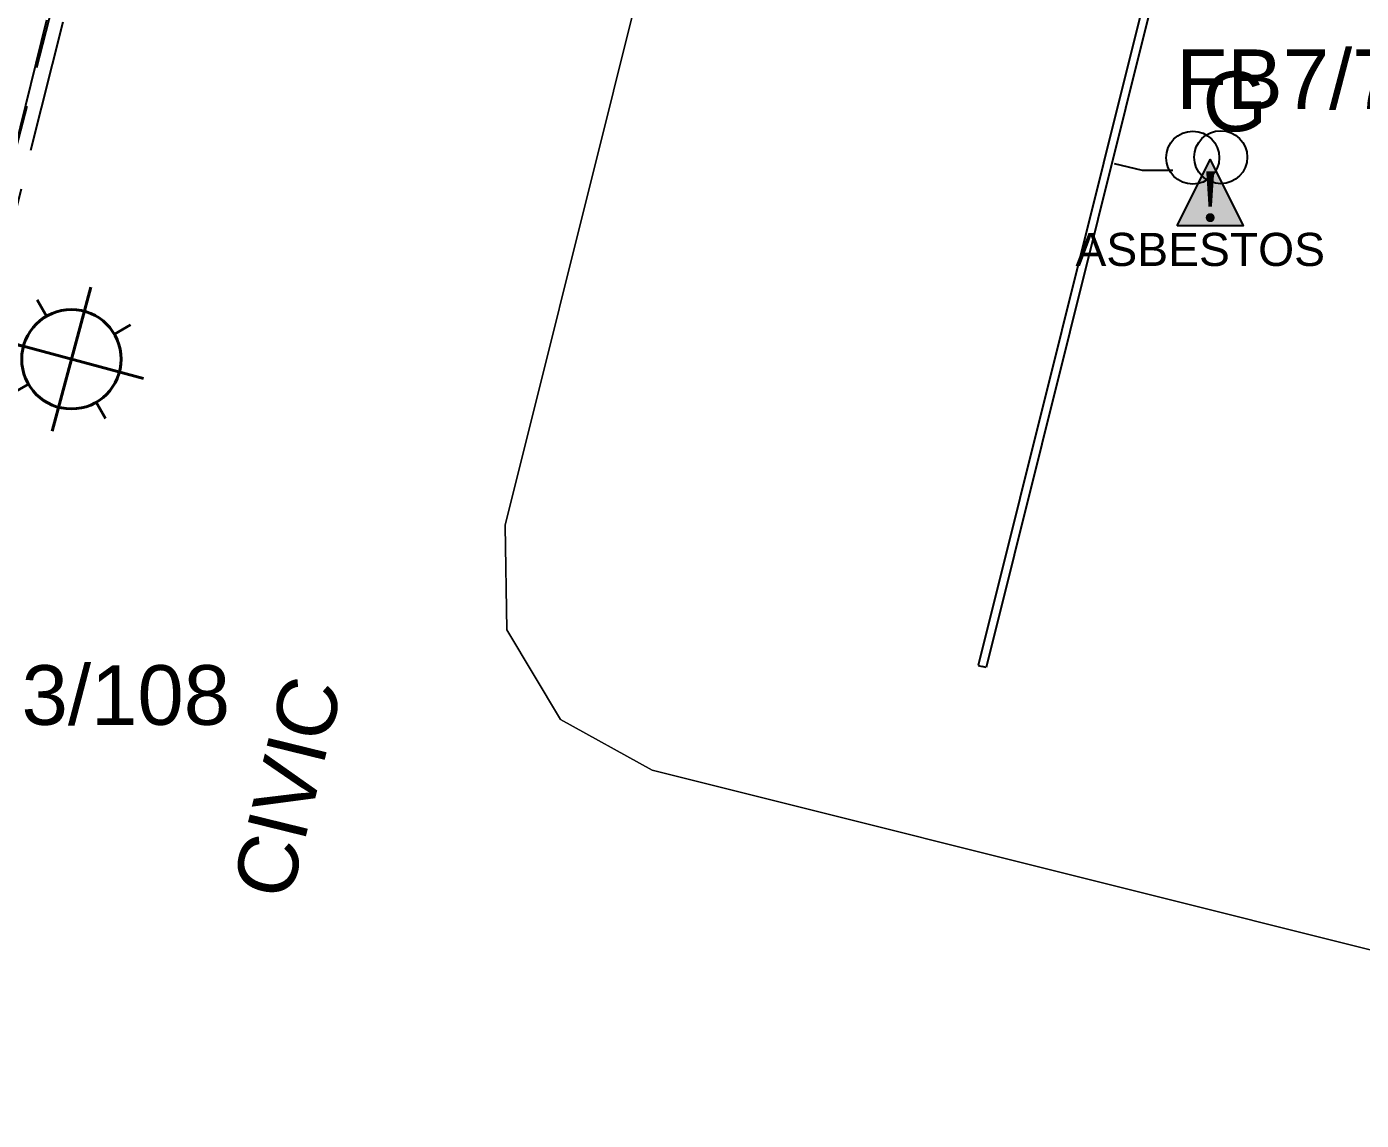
# Model space of a CAD drawing. Header units: metres. Extents: x 313711 to 315840, y 6256069 to 6257554.
# Drawn here: x 315329.96 to 315370.23, y 6256449.2 to 6256482.2 of the extents above; entities that cross this region are included whole.
import ezdxf
from ezdxf.enums import TextEntityAlignment as Align

# ---------------------------------------------------------------- set-up
doc = ezdxf.new("R2010")
doc.units = ezdxf.units.M
doc.linetypes.add('Cable Exist UG', pattern=[8.2, 4, -1.2, 1.8, -1.2])
doc.layers.get('0').update_dxf_attribs({"color": 6})
for name, color, linetype in [('_User DUCT CONFIGS', 7, 'Continuous'), ('_User EARTHING', 7, 'Continuous'), ('Duct_SP_EXT', 7, 'Continuous'), ('Equip_SP_SL_EXT', 7, 'Continuous'), ('Mains_HV_MOD', 3, 'Continuous'), ('Mains_SL_EXT', 7, 'Continuous'), ('Trench_SP_EXT', 7, 'Continuous')]:
    doc.layers.add(name, color=color, linetype=linetype)
doc.layers.add('Cadastre Land Parcels_SP_EXT', color=9, linetype='Continuous', lineweight=5)
doc.layers.add('Cadastre Road Names_SP_HV_LV_SL_EXT', color=9, linetype='Continuous', lineweight=5)
doc.styles.add('iecARIAL', font='arial.ttf', dxfattribs={"height": 2})
doc.styles.add('iecNAME', font='times.ttf')
doc.styles.get("Standard").update_dxf_attribs({"font": 'arial.ttf'})

# ---------------------------------------------------------------- blocks, each defined once
blk = doc.blocks.new('DUCT_EXT')
blk.add_circle((0, 0.8), 0.8)
at = {"flags": 1}
blk.add_attdef('Z', (0, 0), '', height=0.2, dxfattribs=at)
at = {"flags": 9}
for tag, p in [('DUCT_CODE', (0, 0)), ('XSECT_TYPE', (0, -0.2)), ('FB_REFERENCE', (0, -0.4)), ('STATE', (0, -0.6)), ('NOTES', (0, -0.8))]:
    blk.add_attdef(tag, text='', height=0.2, dxfattribs=at).set_placement(p, align=Align.MIDDLE_LEFT)
blk = doc.blocks.new('SL_LANTERN_EXT')
at = {"lineweight": 40}
for p, q in [((0, 1.968), (0, 6.468)), ((-1.459, 5.676), (-1.061, 5.278)), ((1.458, 5.676), (1.06, 5.278)), ((-2.25, 4.218), (2.25, 4.218)), ((-1.459, 2.759), (-1.061, 3.157)), ((1.458, 2.759), (1.06, 3.157)), ((0, 0), (0, 2.721))]:
    blk.add_line(p, q, dxfattribs=at)
blk.add_circle((0, 4.218), 1.5, dxfattribs=at)
at = {"style": 'iecARIAL', "flags": 8}
blk.add_attdef('ASSET_NUM', (1.5, 1.5), '', height=2.5, dxfattribs=at)
for tag, p, height, flags in [('CONSTRUCTED_VOLTAGE', (0.981, -0.653), 0.2, 9), ('CONTROL_TYPE', (0.981, -0.853), 0.2, 9), ('LNUMBER', (2.181, -3.253), 2.5, 8), ('LANTERN_PURPOSE', (0.981, -1.053), 0.2, 9), ('LANTERN_TYPE', (0.981, -1.253), 0.2, 9), ('OPERATING_VOLTAGE', (0.981, -1.653), 0.2, 9), ('NO_PHASES', (0.981, -1.453), 0.2, 9), ('ORIENTATION', (0.981, -1.853), 0.2, 9), ('OWNED_BY', (0.981, -2.053), 0.2, 9), ('STATE', (0.981, -2.253), 0.2, 9), ('USAGE', (0.981, -2.453), 0.2, 9), ('CEXIST', (0.981, -2.653), 0.2, 9), ('CNEW', (0.981, -2.853), 0.2, 9), ('CNUMBER', (0.981, -3.053), 0.2, 9), ('CREMOVE', (0.981, -3.253), 0.2, 9), ('CREPLACE', (0.981, -3.453), 0.2, 9), ('LKINGHEIGHT', (0.981, -3.653), 0.2, 9), ('LBRACKET', (0.981, -3.853), 0.2, 9), ('LBRACKETVOCAB', (0.981, -4.053), 0.2, 9), ('LCATEGORY', (0.981, -4.253), 0.2, 9), ('LCHARGE1', (0.981, -4.453), 0.2, 9), ('LCHARGE1PERCENT', (0.981, -4.653), 0.2, 9), ('LCHARGE2', (0.981, -4.853), 0.2, 9), ('LCHARGE2PERCENT', (0.981, -5.053), 0.2, 9), ('LCHARGE3', (0.981, -5.253), 0.2, 9), ('LCHARGE3PERCENT', (0.981, -5.453), 0.2, 9), ('LEXIST', (0.981, -5.653), 0.2, 9), ('LLAMP', (0.981, -5.853), 0.2, 9), ('LLAMPVOCAB', (0.981, -6.053), 0.2, 9), ('LMAST', (0.981, -6.253), 0.2, 9), ('LMASTVOCAB', (0.981, -6.453), 0.2, 9), ('LNEW', (0.981, -6.653), 0.2, 9), ('LANTNUMBER', (0.981, -6.853), 0.2, 9), ('LOUTREACH', (0.981, -7.253), 0.2, 9), ('LOUTREACHVOCAB', (0.981, -7.453), 0.2, 9), ('LRATECODE', (0.981, -7.653), 0.2, 9), ('LREMOVE', (0.981, -7.853), 0.2, 9), ('LREPLACE', (0.981, -8.053), 0.2, 9), ('LTYPE', (0.981, -8.253), 0.2, 9), ('LTYPEVOCAB', (0.981, -8.453), 0.2, 9), ('LEGEND', (0.981, -8.653), 0.2, 9), ('LOCATION', (0.981, -8.853), 0.2, 9), ('NOTES', (0.981, -9.053), 0.2, 9), ('STREETNAME', (0.981, -9.253), 0.2, 9), ('SUBURB', (0.981, -9.453), 0.2, 1)]:
    blk.add_attdef(tag, p, '', height=height, dxfattribs=dict(flags=flags))
blk = doc.blocks.new('WARNING_FEATURE_EXT')
h = blk.add_hatch(color=2)
h.dxf.hatch_style = 1
h.paths.add_polyline_path([(0.001, 1.995), (-0.994, -0.001), (0.997, -0.001)])
at = {"color": 18, "true_color": 0x000000}
blk.add_lwpolyline([(-0.994, -0.001), (0.001, 1.995), (0.997, -0.001)], close=True, dxfattribs=at)
at = {"color": 18, "true_color": 0x000000, "insert": (0.001, 0.872), "char_height": 1.5, "attachment_point": 5, "line_spacing_factor": 1.5, "style": 'iecNAME'}
blk.add_mtext_dynamic_manual_height_columns('!', width=1.5, gutter_width=4, heights=[0], dxfattribs=at)
at = {"color": 2, "flags": 1}
for tag, p in [('STATE', (1.191, 2.008)), ('HAZMAT_ID', (1.191, 0.723))]:
    blk.add_attdef(tag, p, '', height=0.8, dxfattribs=at)
at = {"color": 2}
blk.add_attdef('WARNING_TYPE', text='', height=1, dxfattribs=at).set_placement((-4.067, -1.217), (4.875, -1.217), align=Align.ALIGNED)
at = {"color": 2, "flags": 1}
blk.add_attdef('WARNING_DESC', text='', height=0.8, dxfattribs=at).set_placement((1.191, -0.562), align=Align.MIDDLE_CENTER)

msp = doc.modelspace()

# ---------------------------------------------------------------- linework, layer by layer
at = {"layer": '_User DUCT CONFIGS'}
msp.add_lwpolyline([(315364.542, 6256477.853), (315363.623, 6256477.853), (315362.786, 6256478.056)], dxfattribs=at)
at = {"layer": 'Cadastre Land Parcels_SP_EXT', "linetype": 'Continuous'}
msp.add_lwpolyline([(315396.325, 6256468.302), (315401.607, 6256487.407), (315396.244, 6256488.747), (315385.407, 6256491.455), (315358.429, 6256498.196), (315355.272, 6256498.145), (315352.565, 6256496.522), (315351.032, 6256493.764), (315350.93, 6256493.355), (315344.393, 6256467.151), (315344.393, 6256467.139), (315344.448, 6256463.997), (315346.071, 6256461.291), (315348.83, 6256459.76), (315365.154, 6256455.675), (315375.909, 6256452.984), (315386.145, 6256450.423), (315390.575, 6256449.314), (315391.043, 6256449.197), (315396.325, 6256468.302)], close=True, dxfattribs=at)
msp.add_lwpolyline([(315375.909, 6256452.984), (315365.154, 6256455.675), (315348.83, 6256459.76), (315346.071, 6256461.291), (315344.448, 6256463.997), (315344.393, 6256467.139), (315344.393, 6256467.151), (315350.93, 6256493.355)], dxfattribs=at)
at = {"layer": 'Duct_SP_EXT'}
for p, q in [((315366.942, 6256496.067), (315358.673, 6256462.917)), ((315367.175, 6256496.009), (315358.906, 6256462.859)), ((315358.673, 6256462.917), (315358.789, 6256462.888)), ((315358.906, 6256462.859), (315358.789, 6256462.888))]:
    msp.add_line(p, q, dxfattribs=at)
at = {"layer": 'Mains_HV_MOD', "linetype": 'Cable Exist UG'}
msp.add_lwpolyline([(315279.891, 6256534.665), (315282.938, 6256526.359), (315296.956, 6256522.853), (315315.455, 6256518.223), (315329.261, 6256514.773), (315333.344, 6256513.749), (315334.263, 6256513.519), (315334.518, 6256498.308), (315328.997, 6256476.09)], dxfattribs=at)
at = {"layer": 'Mains_SL_EXT', "linetype": 'Cable Exist UG'}
msp.add_lwpolyline([(315321.126, 6256511.137), (315328.372, 6256509.326), (315332.352, 6256507.116), (315334.942, 6256502.802), (315335.019, 6256498.25), (315328.94, 6256473.891), (315328.488, 6256474.012), (315327.235, 6256473.254)], dxfattribs=at)
at = {"layer": 'Trench_SP_EXT', "linetype": 'Cable Exist UG'}
msp.add_lwpolyline([(315328.238, 6256473.019), (315335.016, 6256499.525), (315335.341, 6256500.798), (315335.341, 6256500.798, 0.429579), (315330.83, 6256508.822), (315330.83, 6256508.822), (315321.148, 6256511.218)], format="xyb", dxfattribs=at)

# ---------------------------------------------------------------- block references
at = {"layer": '_User DUCT CONFIGS'}
for p in [(315365.143, 6256477.444), (315365.988, 6256477.458)]:
    msp.add_blockref('DUCT_EXT', p, dxfattribs=at)
at = {"layer": '_User EARTHING'}
ref = msp.add_blockref('WARNING_FEATURE_EXT', (315365.671, 6256476.193), dxfattribs=at)
ref.add_attrib('WARNING_TYPE', 'ASBESTOS', (315361.605, 6256474.976), dxfattribs={"layer": '0', "color": 2, "height": 1})
at = {"layer": 'Equip_SP_SL_EXT'}
ref = msp.add_blockref('SL_LANTERN_EXT', (315327.235, 6256473.254), dxfattribs=dict(at, rotation=255.0129596759739))
ref.add_attrib('ASSET_NUM', '52756', dxfattribs={"layer": '0', "height": 2.5, "rotation": 345.9868, "style": 'iecARIAL'}).set_placement((315328.735, 6256474.754), align=Align.BOTTOM_RIGHT)
ref = msp.add_blockref('SL_LANTERN_EXT', (315327.235, 6256473.254), dxfattribs=dict(at, rotation=255.0129596759739))
ref.add_attrib('ASSET_NUM', '53139', dxfattribs={"layer": '0', "height": 2.5, "rotation": 345.9868, "style": 'iecARIAL'}).set_placement((315328.735, 6256474.754), align=Align.MIDDLE_RIGHT)

# ---------------------------------------------------------------- texts
at = {"layer": '_User DUCT CONFIGS'}
for s, p in [('FB7/75', (315364.646, 6256479.711)), ('G', (315365.438, 6256479.041)), ('FB3/108', (315326.593, 6256461.13))]:
    msp.add_text(s, height=1.8, dxfattribs=at).set_placement(p)
at = {"layer": 'Cadastre Road Names_SP_HV_LV_SL_EXT'}
msp.add_text('CIVIC                                  PLACE', height=1.8, rotation=76.1956, dxfattribs=at).set_placement((315337.897, 6256455.778))

doc.saveas('drawing.dxf')
